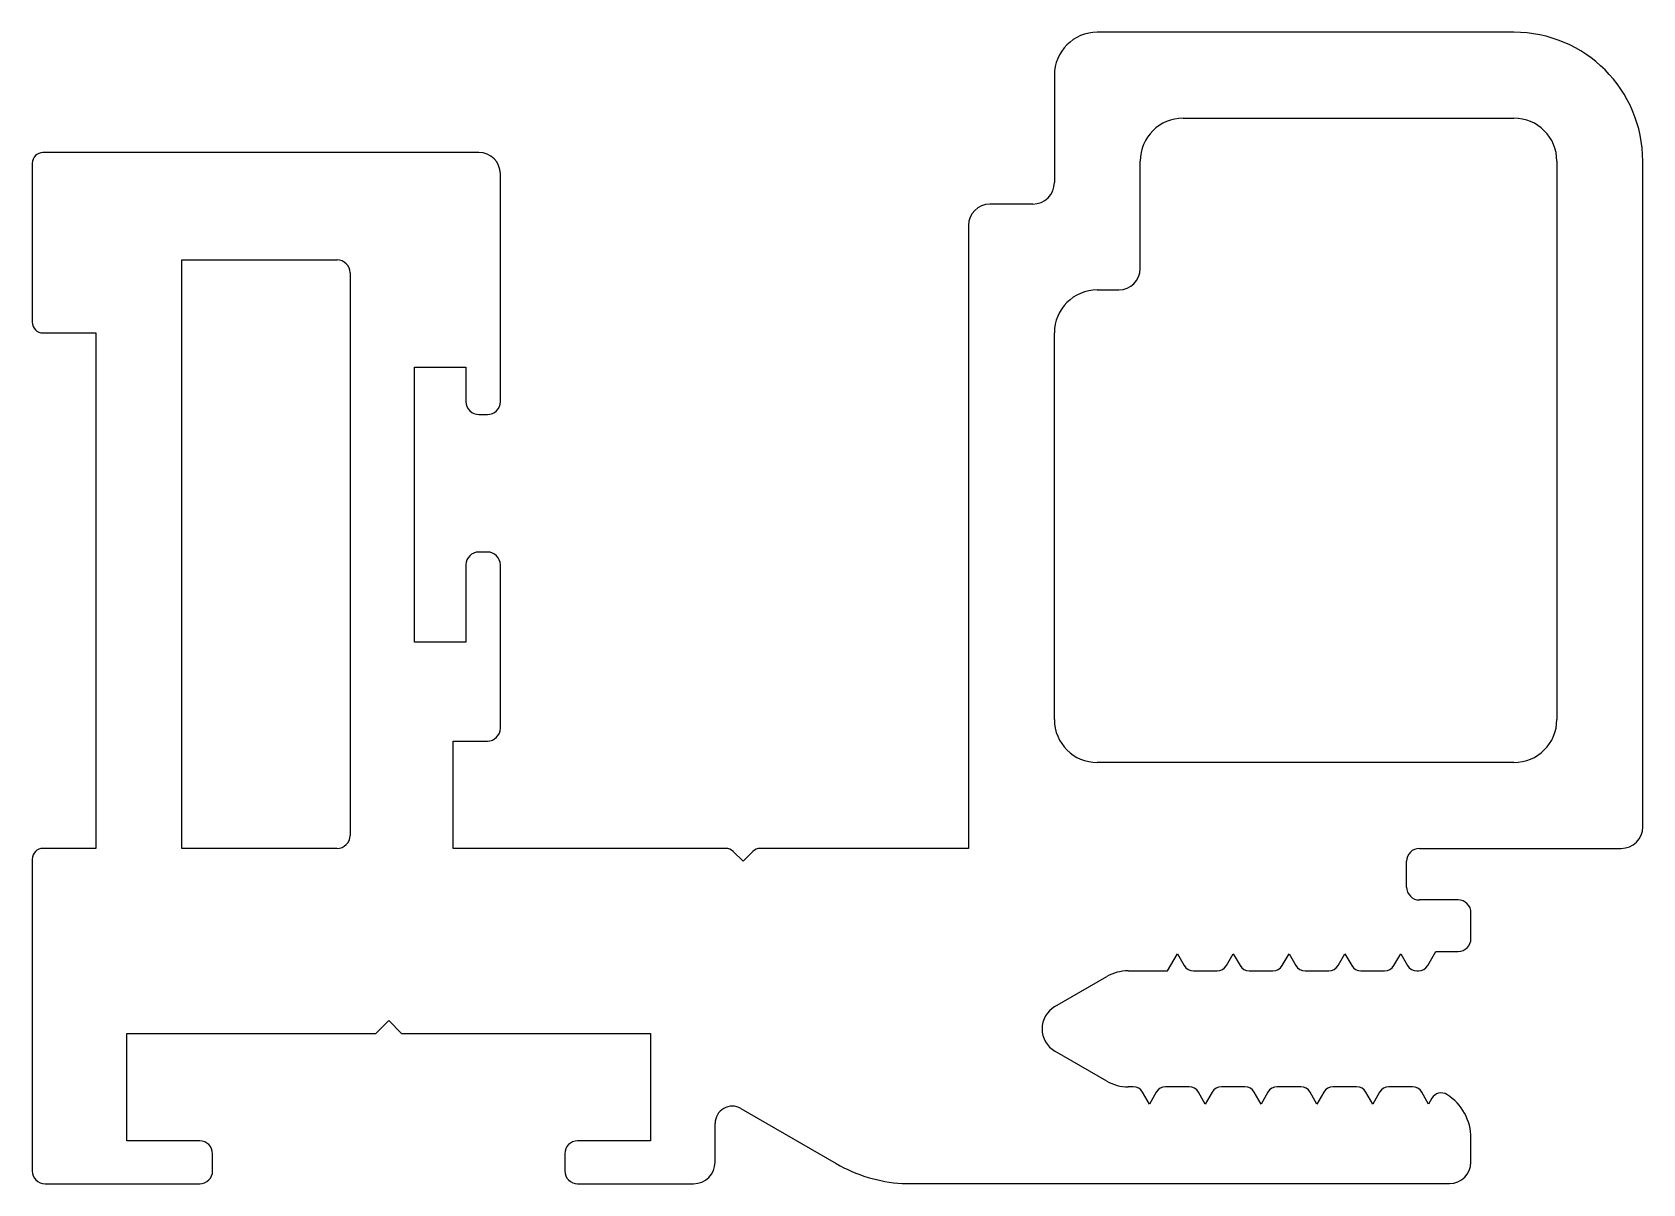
# Model space of a CAD drawing. Extents: x 2146.7 to 2184.2, y 1059.9 to 1086.7.
import ezdxf

# ---------------------------------------------------------------- set-up
doc = ezdxf.new("R2010")
doc.units = 0
doc.layers.get('0').update_dxf_attribs({"linetype": 'CONTINUOUS'})

msp = doc.modelspace()

# ---------------------------------------------------------------- linework, layer by layer
for p, q in [((2181.185, 1086.732), (2171.485, 1086.732)), ((2170.485, 1085.732), (2170.485, 1083.232)), ((2173.485, 1084.732), (2181.185, 1084.732)), ((2157.085, 1083.932), (2146.935, 1083.932)), ((2146.685, 1083.682), (2146.685, 1079.983)), ((2157.585, 1078.132), (2157.585, 1083.432)), ((2172.485, 1081.232), (2172.485, 1083.732)), ((2182.185, 1083.732), (2182.185, 1070.732)), ((2184.185, 1068.232), (2184.185, 1083.732)), ((2169.985, 1082.732), (2168.983, 1082.732)), ((2168.485, 1082.232), (2168.485, 1067.732)), ((2150.166, 1067.732), (2150.166, 1081.432)), ((2150.166, 1081.432), (2153.785, 1081.432)), ((2154.085, 1081.132), (2154.085, 1068.032)), ((2171.485, 1080.732), (2171.985, 1080.732)), ((2146.935, 1079.733), (2148.166, 1079.733)), ((2148.166, 1079.733), (2148.166, 1067.732)), ((2170.485, 1070.732), (2170.485, 1079.732)), ((2155.585, 1072.532), (2155.585, 1078.932)), ((2155.585, 1078.932), (2156.785, 1078.932)), ((2156.785, 1078.932), (2156.785, 1078.132)), ((2157.085, 1077.832), (2157.285, 1077.832)), ((2157.285, 1074.632), (2157.085, 1074.632)), ((2156.785, 1074.332), (2156.785, 1072.532)), ((2157.585, 1070.532), (2157.585, 1074.332)), ((2156.785, 1072.532), (2155.585, 1072.532)), ((2156.485, 1067.732), (2156.485, 1070.232)), ((2156.485, 1070.232), (2157.285, 1070.232)), ((2181.185, 1069.732), (2171.485, 1069.732)), ((2148.166, 1067.732), (2146.935, 1067.732)), ((2153.785, 1067.732), (2150.166, 1067.732)), ((2162.831, 1067.732), (2156.485, 1067.732)), ((2163.235, 1067.432), (2163.008, 1067.659)), ((2163.462, 1067.659), (2163.235, 1067.432)), ((2168.485, 1067.732), (2163.639, 1067.732)), ((2178.985, 1067.732), (2183.685, 1067.732)), ((2146.685, 1067.482), (2146.685, 1060.226)), ((2178.685, 1066.832), (2178.685, 1067.432)), ((2179.885, 1066.532), (2178.985, 1066.532)), ((2180.185, 1065.632), (2180.185, 1066.232)), ((2173.117, 1064.882), (2173.348, 1065.282)), ((2173.348, 1065.282), (2173.507, 1065.007)), ((2174.49, 1065.007), (2174.648, 1065.282)), ((2174.648, 1065.282), (2174.807, 1065.007)), ((2175.79, 1065.007), (2175.949, 1065.282)), ((2175.949, 1065.282), (2176.107, 1065.007)), ((2177.09, 1065.007), (2177.249, 1065.282)), ((2177.249, 1065.282), (2177.407, 1065.007)), ((2178.39, 1065.007), (2178.549, 1065.282)), ((2178.549, 1065.282), (2178.707, 1065.007)), ((2179.177, 1065.007), (2179.364, 1065.332)), ((2179.364, 1065.332), (2179.885, 1065.332)), ((2170.499, 1064.052), (2171.705, 1064.748)), ((2172.205, 1064.882), (2173.117, 1064.882)), ((2173.724, 1064.882), (2174.273, 1064.882)), ((2175.024, 1064.882), (2175.573, 1064.882)), ((2176.324, 1064.882), (2176.873, 1064.882)), ((2177.624, 1064.882), (2178.173, 1064.882)), ((2178.924, 1064.882), (2178.96, 1064.882)), ((2154.685, 1063.426), (2154.985, 1063.726)), ((2154.985, 1063.726), (2155.285, 1063.426)), ((2148.885, 1060.926), (2148.885, 1063.426)), ((2148.885, 1063.426), (2154.685, 1063.426)), ((2155.285, 1063.426), (2161.085, 1063.426)), ((2161.085, 1063.426), (2161.085, 1060.926)), ((2171.705, 1062.316), (2170.499, 1063.013)), ((2172.323, 1062.182), (2172.205, 1062.182)), ((2172.699, 1061.782), (2172.54, 1062.057)), ((2172.857, 1062.057), (2172.699, 1061.782)), ((2173.623, 1062.182), (2173.074, 1062.182)), ((2173.999, 1061.782), (2173.84, 1062.057)), ((2174.157, 1062.057), (2173.999, 1061.782)), ((2174.923, 1062.182), (2174.374, 1062.182)), ((2175.299, 1061.782), (2175.14, 1062.057)), ((2175.457, 1062.057), (2175.299, 1061.782)), ((2176.223, 1062.182), (2175.674, 1062.182)), ((2176.598, 1061.782), (2176.44, 1062.057)), ((2176.757, 1062.057), (2176.598, 1061.782)), ((2177.523, 1062.182), (2176.974, 1062.182)), ((2177.898, 1061.782), (2177.74, 1062.057)), ((2178.057, 1062.057), (2177.898, 1061.782)), ((2178.823, 1062.182), (2178.274, 1062.182)), ((2179.199, 1061.782), (2179.04, 1062.057)), ((2163.185, 1061.678), (2165.408, 1060.395)), ((2179.276, 1061.916), (2179.199, 1061.782)), ((2162.585, 1060.426), (2162.585, 1061.332)), ((2150.585, 1060.926), (2148.885, 1060.926)), ((2161.085, 1060.926), (2159.385, 1060.926)), ((2180.185, 1060.432), (2180.185, 1060.988)), ((2150.885, 1060.226), (2150.885, 1060.626)), ((2159.085, 1060.626), (2159.085, 1060.226)), ((2146.985, 1059.926), (2150.585, 1059.926)), ((2159.385, 1059.926), (2162.085, 1059.926)), ((2166.942, 1059.932), (2179.685, 1059.932))]:
    msp.add_line(p, q)
for centre, radius, start, end in [((2171.485, 1085.732), 1, 90, 180), ((2181.185, 1083.732), 3, 0, 90), ((2173.485, 1083.732), 1, 90, 180), ((2181.185, 1083.732), 1, 0, 90), ((2146.935, 1083.682), 0.25, 90.0003, 180), ((2157.085, 1083.432), 0.5, 0, 90), ((2169.985, 1083.232), 0.5, 270, 360), ((2168.985, 1082.232), 0.5, 90.2308, 180.0005), ((2153.785, 1081.132), 0.3, 359.9966, 89.9975), ((2171.985, 1081.232), 0.5, 270, 0), ((2171.485, 1079.732), 1, 90, 180), ((2146.935, 1079.983), 0.25, 180, 270), ((2157.085, 1078.132), 0.3, 179.9964, 269.9975), ((2157.285, 1078.132), 0.3, 270.0025, 0.0036), ((2157.085, 1074.332), 0.3, 90.0025, 179.9977), ((2157.285, 1074.332), 0.3, 0.0023, 89.9975), ((2171.485, 1070.732), 1, 180, 270), ((2181.185, 1070.732), 1, 270, 360), ((2157.285, 1070.532), 0.3, 270.0025, 0.0034), ((2153.785, 1068.032), 0.3, 269.9908, 0.0034), ((2183.685, 1068.232), 0.5, 270, 360), ((2146.935, 1067.482), 0.25, 90, 180), ((2162.831, 1067.482), 0.25, 45, 90), ((2163.639, 1067.482), 0.25, 90, 135), ((2178.985, 1067.432), 0.3, 89.9906, 179.9977), ((2178.985, 1066.832), 0.3, 180.0023, 270.0094), ((2179.885, 1066.232), 0.3, 359.9966, 89.9977), ((2179.885, 1065.632), 0.3, 270.0023, 359.9977), ((2173.724, 1065.132), 0.25, 210.0041, 270), ((2174.273, 1065.132), 0.25, 270, 329.9959), ((2175.024, 1065.132), 0.25, 210.0041, 270), ((2175.573, 1065.132), 0.25, 270, 329.9959), ((2176.324, 1065.132), 0.25, 210.0041, 270), ((2176.873, 1065.132), 0.25, 270, 329.9959), ((2177.624, 1065.132), 0.25, 210.0041, 270), ((2178.173, 1065.132), 0.25, 270, 329.9959), ((2178.924, 1065.132), 0.25, 209.9779, 270), ((2178.96, 1065.132), 0.25, 270, 330.0014), ((2172.205, 1063.882), 1, 89.9997, 119.9997), ((2170.799, 1063.532), 0.6, 119.9986, 240.0014), ((2172.205, 1063.182), 1, 240.0003, 270.0003), ((2172.323, 1061.932), 0.25, 30.004, 90), ((2173.074, 1061.932), 0.25, 90, 149.996), ((2173.623, 1061.932), 0.25, 30.004, 90), ((2174.374, 1061.932), 0.25, 90, 149.996), ((2174.923, 1061.932), 0.25, 30.004, 90), ((2175.674, 1061.932), 0.25, 90, 150.0222), ((2176.223, 1061.932), 0.25, 30.004, 90), ((2176.974, 1061.932), 0.25, 90, 149.996), ((2177.523, 1061.932), 0.25, 30.004, 90), ((2178.274, 1061.932), 0.25, 90, 149.996), ((2178.823, 1061.932), 0.25, 30.004, 90), ((2179.492, 1061.791), 0.25, 57.7352, 149.9959), ((2178.985, 1060.988), 1.2, 0.0004, 57.7359), ((2162.985, 1061.332), 0.4, 59.9939, 180.0068), ((2150.585, 1060.626), 0.3, 0.0023, 89.9977), ((2159.385, 1060.626), 0.3, 90.0025, 179.9977), ((2146.985, 1060.226), 0.3, 180.0023, 269.9977), ((2150.585, 1060.226), 0.3, 270.0023, 0.0094), ((2159.385, 1060.226), 0.3, 179.9906, 269.9975), ((2162.085, 1060.426), 0.5, 270, 360), ((2167.158, 1063.426), 3.5, 239.9996, 266.4614), ((2179.685, 1060.432), 0.5, 270, 360)]:
    msp.add_arc(centre, radius, start, end)

doc.saveas('drawing.dxf')
